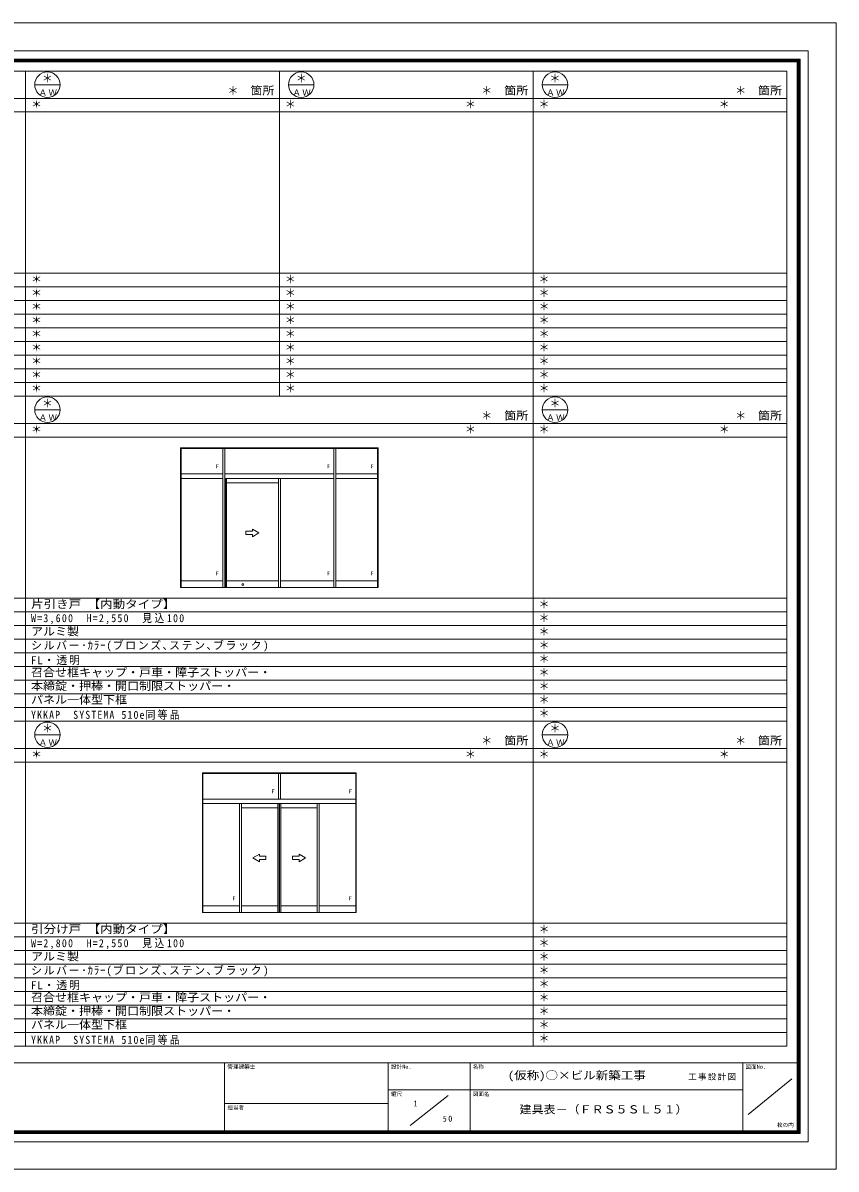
# Model space of a CAD drawing. Units: millimetres, scale not verified. Extents: x -14850 to 14850, y -10500 to 10500.
# Drawn here: x -49 to 14850, y -10500 to 10500 of the extents above; entities that cross this region are included whole.
import ezdxf
from ezdxf.enums import TextEntityAlignment as Align

# ---------------------------------------------------------------- set-up
doc = ezdxf.new("R2010")
doc.units = ezdxf.units.MM
doc.header["$LTSCALE"] = 50
doc.layers.add('0-0_0', color=7, linetype='Continuous')
doc.layers.add('0-1_USER1', color=7, linetype='Continuous', lineweight=9)
doc.layers.add('0-2_YKK_ZWAK', color=4, linetype='Continuous', lineweight=9)
doc.styles.add('ＭＳ ゴシック', font='')
doc.styles.get('ＭＳ ゴシック').set_extended_font_data('MS Gothic')

msp = doc.modelspace()

# ---------------------------------------------------------------- linework, layer by layer
at = {"layer": '0-1_USER1'}
for p, q in [((-14850, 10500), (14850, 10500)), ((14850, -10500), (14850, 10500)), ((-14340.23, 9987.41), (14340.79, 9987.41)), ((14340.79, -9999.25), (14340.79, 9987.41)), ((-14190.23, 9837.97), (14190.23, 9837.97)), ((-14177.82, 9825.57), (14177.82, 9825.57)), ((-14164.85, 9812.59), (14165.42, 9812.59)), ((-14152.44, 9799.62), (14152.45, 9799.62)), ((-14140.04, 9787.22), (14140.04, 9787.22)), ((14140.04, -9799.06), (14140.04, 9787.22)), ((14152.45, -9812.03), (14152.45, 9799.62)), ((14165.42, -9825), (14165.42, 9812.59)), ((14177.82, -9837.41), (14177.82, 9825.57)), ((14190.23, -9849.81), (14190.23, 9837.97)), ((-13949.96, 9617.94), (13950.04, 9617.94)), ((0.04, -8247.06), (0.04, 9617.94)), ((4650.04, 3662.94), (4650.04, 9617.94)), ((9300.04, -8247.06), (9300.04, 9617.94)), ((13950.04, -8247.06), (13950.04, 9617.94)), ((166.71, 9367.94), (633.37, 9367.94)), ((4816.7, 9367.94), (5283.37, 9367.94)), ((9466.7, 9367.94), (9933.37, 9367.94)), ((-13949.96, 9117.94), (13950.04, 9117.94)), ((-13949.96, 8867.94), (13950.04, 8867.94)), ((-13949.96, 5912.94), (13950.04, 5912.94)), ((-13949.96, 5662.94), (13950.04, 5662.94)), ((-13949.96, 5412.94), (13950.04, 5412.94)), ((-13949.96, 5162.94), (13950.04, 5162.94)), ((-13949.96, 4912.94), (13950.04, 4912.94)), ((-13949.96, 4662.94), (13950.04, 4662.94)), ((-9299.96, 4412.94), (13950.04, 4412.94)), ((-9299.96, 4162.94), (13950.04, 4162.94)), ((-13949.96, 3912.94), (13950.04, 3912.94)), ((-13949.96, 3662.94), (13950.04, 3662.94)), ((166.71, 3412.94), (633.37, 3412.94)), ((9466.7, 3412.94), (9933.37, 3412.94)), ((-13949.96, 3162.94), (13950.04, 3162.94)), ((-13949.96, 2912.94), (13950.04, 2912.94)), ((-13949.96, -42.06), (13950.04, -42.06)), ((-13949.96, -292.06), (13950.04, -292.06)), ((-13949.96, -542.06), (13950.04, -542.06)), ((-13949.96, -792.06), (13950.04, -792.06)), ((-13949.96, -1042.06), (13950.04, -1042.06)), ((-13949.96, -1292.06), (13950.04, -1292.06)), ((-9299.96, -1542.06), (13950.04, -1542.06)), ((-9299.96, -1792.06), (13950.04, -1792.06)), ((-13949.96, -2042.06), (13950.04, -2042.06)), ((-13949.96, -2292.06), (13950.04, -2292.06)), ((166.71, -2542.06), (633.37, -2542.06)), ((9466.7, -2542.06), (9933.37, -2542.06)), ((-13949.96, -2792.06), (13950.04, -2792.06)), ((-13949.96, -3042.06), (13950.04, -3042.06)), ((-13949.96, -5997.06), (13950.04, -5997.06)), ((-13949.96, -6247.06), (13950.04, -6247.06)), ((-13949.96, -6497.06), (13950.04, -6497.06)), ((-13949.96, -6747.06), (13950.04, -6747.06)), ((-13949.96, -6997.06), (13950.04, -6997.06)), ((-13949.96, -7247.06), (13950.04, -7247.06)), ((-9299.96, -7497.06), (13950.04, -7497.06)), ((-9299.96, -7747.06), (13950.04, -7747.06)), ((-13949.96, -7997.06), (13950.04, -7997.06)), ((-13949.96, -8247.06), (13950.04, -8247.06)), ((-14190.23, -8550.56), (14190.23, -8550.56)), ((3646.81, -8550.56), (3646.81, -9849.81)), ((6644.55, -8550.56), (6644.55, -9849.81)), ((8143.42, -8550.56), (8143.42, -9849.81)), ((13140.79, -8550.56), (13140.79, -9849.81)), ((14040.23, -8848.87), (13240.6, -9498.5)), ((6644.55, -9049.62), (13140.79, -9049.62)), ((7744.17, -9148.87), (7043.8, -9699.25)), ((6644.55, -9299.44), (3646.81, -9299.44)), ((14190.23, -9849.81), (-14190.23, -9849.81)), ((14177.82, -9837.41), (-14177.82, -9837.41)), ((14165.42, -9825), (-14164.85, -9825)), ((14152.45, -9812.03), (-14152.44, -9812.03)), ((14140.04, -9799.06), (-14140.04, -9799.06)), ((14340.79, -9999.25), (-14340.23, -9999.25)), ((-14850, -10500), (14850, -10500))]:
    msp.add_line(p, q, dxfattribs=at)
for centre in [(400.04, 9367.94), (5050.04, 9367.94), (9700.04, 9367.94), (400.04, 3412.94), (9700.04, 3412.94), (400.04, -2542.06), (9700.04, -2542.06)]:
    msp.add_circle(centre, 233.33, dxfattribs=at)
at = {"layer": '0-2_YKK_ZWAK'}
for p, q in [((6460.04, 2715.44), (2840.04, 2715.44)), ((2840.04, 155.44), (2840.04, 2715.44)), ((2850.04, 155.44), (2850.04, 2715.44)), ((6450.04, 2705.44), (2850.04, 2705.44)), ((3614.04, 155.44), (3614.04, 2705.44)), ((3650.04, 155.44), (3650.04, 2705.44)), ((5650.04, 155.44), (5650.04, 2705.44)), ((5686.04, 155.44), (5686.04, 2705.44)), ((6450.04, 155.44), (6450.04, 2715.44)), ((6460.04, 155.44), (6460.04, 2715.44)), ((2850.04, 2235.44), (3614.04, 2235.44)), ((2850.04, 2155.44), (3614.04, 2155.44)), ((3650.04, 2235.44), (5650.04, 2235.44)), ((3650.04, 2155.44), (5650.04, 2155.44)), ((3657.55, 2155.44), (3657.55, 155.44)), ((3673.04, 2155.44), (3673.04, 155.44)), ((3680.05, 155.44), (3680.05, 2155.44)), ((4632.04, 155.44), (4632.04, 2155.44)), ((4668.04, 155.44), (4668.04, 2155.44)), ((5686.04, 2235.44), (6450.04, 2235.44)), ((5686.04, 2155.44), (6450.04, 2155.44)), ((3680.05, 2075.44), (4632.04, 2075.44)), ((4036.04, 1185.44), (4036.04, 1125.44)), ((4156.04, 1185.44), (4036.04, 1185.44)), ((4036.04, 1125.44), (4156.04, 1125.44)), ((4156.04, 1185.44), (4156.04, 1224.72)), ((4276.04, 1155.44), (4156.04, 1224.72)), ((4276.04, 1155.44), (4156.04, 1086.15)), ((4156.04, 1086.15), (4156.04, 1125.44)), ((2850.04, 277.44), (3614.04, 277.44)), ((3680.05, 277.44), (4632.04, 277.44)), ((4668.04, 277.44), (5650.04, 277.44)), ((5686.04, 277.44), (6450.04, 277.44)), ((2840.04, 155.44), (6460.04, 155.44)), ((6060.04, -3239.56), (3240.04, -3239.56)), ((3240.04, -5799.56), (3240.04, -3239.56)), ((3250.04, -5799.56), (3250.04, -3239.56)), ((3250.04, -3249.56), (6050.04, -3249.56)), ((4632.04, -3719.56), (4632.04, -3249.56)), ((4668.04, -3719.56), (4668.04, -3249.56)), ((6050.04, -5799.56), (6050.04, -3239.56)), ((6060.04, -5799.56), (6060.04, -3239.56)), ((3250.04, -3719.56), (6050.04, -3719.56)), ((3250.04, -3799.56), (6050.04, -3799.56)), ((3919.04, -5799.56), (3919.04, -3799.56)), ((3955.04, -5799.56), (3955.04, -3799.56)), ((4622.54, -3879.56), (3955.04, -3879.56)), ((4622.54, -5799.56), (4622.54, -3799.56)), ((4647.54, -5799.56), (4647.54, -3799.56)), ((4652.54, -5799.56), (4652.54, -3799.56)), ((4677.54, -5799.56), (4677.54, -3799.56)), ((4677.54, -3879.56), (5345.04, -3879.56)), ((5345.04, -5799.56), (5345.04, -3799.56)), ((5381.04, -5799.56), (5381.04, -3799.56)), ((4163.52, -4799.56), (4283.52, -4730.28)), ((4163.52, -4799.56), (4283.52, -4868.85)), ((4283.52, -4769.56), (4283.52, -4730.28)), ((4283.52, -4769.56), (4403.52, -4769.56)), ((4283.52, -4868.85), (4283.52, -4829.56)), ((4403.52, -4829.56), (4283.52, -4829.56)), ((4403.52, -4769.56), (4403.52, -4829.56)), ((4891.56, -4769.56), (4891.56, -4829.56)), ((5011.56, -4769.56), (4891.56, -4769.56)), ((4891.56, -4829.56), (5011.56, -4829.56)), ((5011.56, -4769.56), (5011.56, -4730.28)), ((5131.56, -4799.56), (5011.56, -4730.28)), ((5131.56, -4799.56), (5011.56, -4868.85)), ((5011.56, -4868.85), (5011.56, -4829.56)), ((3240.04, -5799.56), (6060.04, -5799.56)), ((3250.04, -5677.56), (3919.04, -5677.56)), ((3955.04, -5677.56), (4622.54, -5677.56)), ((4677.54, -5677.56), (5345.04, -5677.56)), ((5381.04, -5677.56), (6050.04, -5677.56))]:
    msp.add_line(p, q, dxfattribs=at)
msp.add_circle((3980.04, 208.94), 17, dxfattribs=at)

# ---------------------------------------------------------------- texts
at = {"layer": '0-0_0', "style": 'ＭＳ ゴシック'}
for p in [(300.04, 9367.94), (4950.04, 9367.94), (9600.04, 9367.94), (3700.04, 9142.94), (8350.04, 9142.94), (13000.04, 9142.94), (100.04, 8892.94), (4750.04, 8892.94), (8050.04, 8892.94), (9400.04, 8892.94), (12700.04, 8892.94), (100.04, 5687.94), (4750.04, 5687.94), (9400.04, 5687.94), (100.04, 5437.94), (4750.04, 5437.94), (9400.04, 5437.94), (100.04, 5187.94), (4750.04, 5187.94), (9400.04, 5187.94), (100.04, 4937.94), (4750.04, 4937.94), (9400.04, 4937.94), (100.04, 4687.94), (4750.04, 4687.94), (9400.04, 4687.94), (100.04, 4437.94), (4750.04, 4437.94), (9400.04, 4437.94), (100.04, 4187.94), (4750.04, 4187.94), (9400.04, 4187.94), (100.04, 3937.94), (4750.04, 3937.94), (9400.04, 3937.94), (100.04, 3687.94), (4750.04, 3687.94), (9400.04, 3687.94), (300.04, 3412.94), (9600.04, 3412.94), (8350.04, 3187.94), (13000.04, 3187.94), (100.04, 2937.94), (8050.04, 2937.94), (9400.04, 2937.94), (12700.04, 2937.94), (9400.04, -267.06), (9400.04, -517.06), (9400.04, -767.06), (9400.04, -1017.06), (9400.04, -1267.06), (9400.04, -1517.06), (9400.04, -1767.06), (9400.04, -2017.06), (9400.04, -2267.06), (300.04, -2542.06), (9600.04, -2542.06), (8350.04, -2767.06), (13000.04, -2767.06), (100.04, -3017.06), (8050.04, -3017.06), (9400.04, -3017.06), (12700.04, -3017.06), (9400.04, -6222.06), (9400.04, -6472.06), (9400.04, -6722.06), (9400.04, -6972.06), (9400.04, -7222.06), (9400.04, -7472.06), (9400.04, -7722.06), (9400.04, -7972.06), (9400.04, -8222.06)]:
    msp.add_text('＊', height=146.6, dxfattribs=at).set_placement(p, align=Align.BOTTOM_LEFT)
for s, width, p in [('片引き戸 【内動タイプ】', 1.15, (100.04, -267.06)), ('アルミ製', 1.1, (100.04, -767.06)), ('召合せ框キャップ・戸車・障子ストッパー・', 1.1, (100.04, -1517.06)), ('本締錠・押棒・開口制限ストッパー・', 1.1, (100.04, -1767.06)), ('パネル一体型下框', 1.1, (100.04, -2017.06)), ('引分け戸 【内動タイプ】', 1.15, (100.04, -6222.06)), ('アルミ製', 1.1, (100.04, -6722.06)), ('召合せ框キャップ・戸車・障子ストッパー・', 1.1, (100.04, -7472.06)), ('本締錠・押棒・開口制限ストッパー・', 1.1, (100.04, -7722.06)), ('パネル一体型下框', 1.1, (100.04, -7972.06))]:
    msp.add_text(s, height=146.6, dxfattribs=dict(at, width=width)).set_placement(p, align=Align.BOTTOM_LEFT)
at = {"layer": '0-0_0', "char_height": 146.6, "attachment_point": 7, "style": 'ＭＳ ゴシック'}
for s, insert in [('\\T1.26;\\W0.9;W=3,600\\~\\~H=2,550\\~\\~見込100', (100.04, -517.06)), ('\\T1.15;シルバー･ｶﾗｰ(ブロンズ､ステン､ブラック)', (100.04, -1017.06)), ('\\T1.16;FL・透明', (100.04, -1267.06)), ('\\T1.23;\\W0.9;YKKAP\u3000SYSTEMA\\~510e同等品', (100.04, -2267.06)), ('\\T1.26;\\W0.9;W=2,800\\~\\~H=2,550\\~\\~見込100', (100.04, -6472.06)), ('\\T1.15;シルバー･ｶﾗｰ(ブロンズ､ステン､ブラック)', (100.04, -6972.06)), ('\\T1.16;FL・透明', (100.04, -7222.06)), ('\\T1.23;\\W0.9;YKKAP\u3000SYSTEMA\\~510e同等品', (100.04, -8222.06))]:
    msp.add_mtext(s, dxfattribs=dict(at, insert=insert))
at = {"layer": '0-1_USER1', "style": 'ＭＳ ゴシック'}
for s, width, p in [('箇所', 1.1, (4120.04, 9142.94)), ('箇所', 1.1, (8770.04, 9142.94)), ('箇所', 1.1, (13420.04, 9142.94)), ('箇所', 1.1, (8770.04, 3187.94)), ('箇所', 1.1, (13420.04, 3187.94)), ('箇所', 1.1, (8770.04, -2767.06)), ('箇所', 1.1, (13420.04, -2767.06)), ('(仮称)○×ビル新築工事', 1.15, (8836.76, -8899.62)), ('建具表－（ＦＲＳ５ＳＬ５１）', 1.1, (9050.09, -9524.62))]:
    msp.add_text(s, height=146.6, dxfattribs=dict(at, width=width)).set_placement(p, align=Align.BOTTOM_LEFT)
at = {"layer": '0-1_USER1', "color": 4, "style": 'ＭＳ ゴシック'}
for s, p in [('管理建築士', (3696.81, -8683.68)), ('設計No.', (6694.55, -8683.68)), ('名称', (8193.42, -8683.68)), ('図面No.', (13190.79, -8683.68)), ('縮尺', (6694.55, -9182.74)), ('図面名', (8193.42, -9182.74)), ('担当者', (3696.81, -9432.56)), ('枚の内', (13767.38, -9748.88))]:
    msp.add_text(s, height=73.31, dxfattribs=at).set_placement(p, align=Align.BOTTOM_LEFT)
at = {"layer": '0-1_USER1', "style": 'ＭＳ ゴシック'}
msp.add_text('1', height=110, dxfattribs=at).set_placement((7106.95, -9386.28), align=Align.BOTTOM_LEFT)
at = {"layer": '0-1_USER1', "char_height": 110, "attachment_point": 7, "style": 'ＭＳ ゴシック'}
for s, insert in [('\\T1.17;ＡＷ', (240.04, 9167.94)), ('\\T1.17;ＡＷ', (4890.04, 9167.94)), ('\\T1.17;ＡＷ', (9540.04, 9167.94)), ('\\T1.17;ＡＷ', (240.04, 3212.94)), ('\\T1.17;ＡＷ', (9540.04, 3212.94)), ('\\T1.17;ＡＷ', (240.04, -2742.06)), ('\\T1.17;ＡＷ', (9540.04, -2742.06)), ('\\T1.17;工事設計図', (12140.79, -8874.62)), ('\\T1.36;\\W0.9;50', (7643.84, -9633.46))]:
    msp.add_mtext(s, dxfattribs=dict(at, insert=insert))
at = {"layer": '0-2_YKK_ZWAK', "style": 'ＭＳ ゴシック'}
for p in [(3486.2, 2315.97), (5522.2, 2315.97), (6322.2, 2315.97), (3486.2, 357.97), (5522.2, 357.97), (6322.2, 357.97), (4504.2, -3639.03), (5922.2, -3639.03), (3791.2, -5597.03), (5922.2, -5597.03)]:
    msp.add_text('F', height=73.31, dxfattribs=at).set_placement(p, align=Align.BOTTOM_LEFT)

doc.saveas('drawing.dxf')
